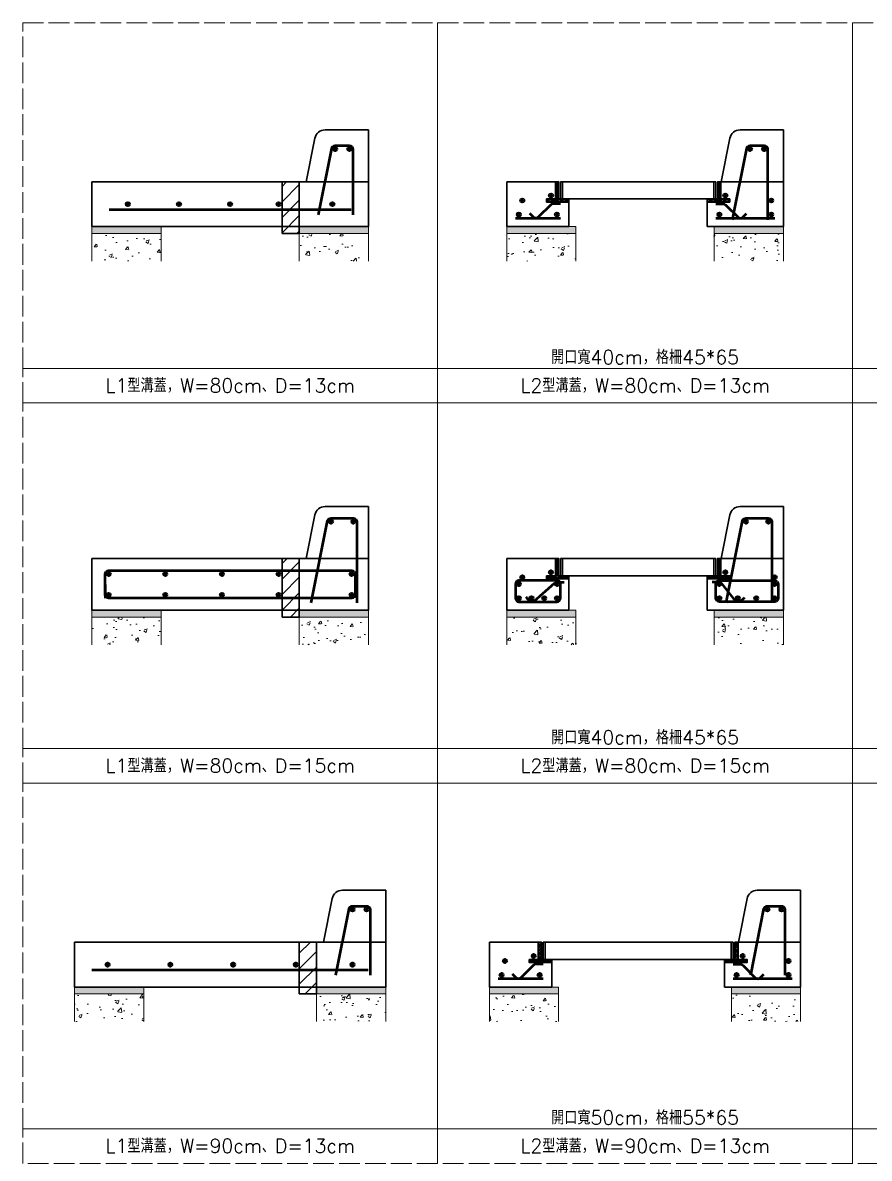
# Model space of a CAD drawing. Extents: x -2931 to 4779, y -2120 to 304.
# Drawn here: x 1044 to 1534, y -1458 to -800 of the extents above; entities that cross this region are included whole.
import ezdxf

# ---------------------------------------------------------------- set-up
doc = ezdxf.new("R2010")
doc.units = 0
doc.header["$MEASUREMENT"] = 0
doc.linetypes.add('ACAD_ISO02W100', pattern=[15, 12, -3])
doc.layers.add('一、4.基本-隱藏', color=9, linetype='ACAD_ISO02W100', lineweight=20, plot=False)
doc.layers.add('三、3.文字-註解文字', color=2, linetype='Continuous')
for name, color, linetype, lineweight in [('二、1.繪圖-既有設施', 8, 'Continuous', 20), ('二、2.繪圖-施作項目', 181, 'Continuous', 30), ('二、5.繪圖-鋼筋', 60, 'Continuous', 50), ('二、6.繪圖-其他施作項目', 35, 'Continuous', 30)]:
    doc.layers.add(name, color=color, linetype=linetype, lineweight=lineweight)
doc.styles.add('Content', font='romans.shx', dxfattribs={"height": 4, "bigfont": 'genie.shx'})
doc.linetypes.add('ZIGZAG', pattern='A,0.00254,-5.08,[131,ltypeshp.shx,S=5.08,R=0,X=-5.08,Y=0],-10.16,[131,ltypeshp.shx,S=5.08,R=180,X=5.08,Y=0],-5.08', length=20.32254)
pattern_1 = [(0, (-454045.0519, -667553.1937), (1.27, 1.27), [0.635, -1.905]), (90, (-454044.7344, -667553.5112), (-1.27, 1.27), [0.635, -1.905])]
pattern_2 = [(0, (-454045.0519, -667553.1937), (1.27, 1.27), [0.635, -1.905]), (90, (-454044.7344, -667553.5112), (-1.27, 1.27), [0.635, -1.905])]
pattern_3 = [(50, (-454045.052, -667553.194), (18.2184669, -1.59390855), [1.905, -20.955]), (355, (-454045.052, -667553.194), (-3.52434214, 19.10568452), [1.524, -16.7640584]), (100.4514447, (-454043.534, -667553.326), (14.6941247, 17.5117752), [1.6190009, -17.80902446]), (46.1842, (-454045.052, -667548.114), (27.1079041, -4.2042328), [2.8575, -31.4325]), (96.6355576, (-454042.793, -667548.464), (23.7404134, 24.7426125), [2.4285023, -26.7135608]), (351.184151, (-454045.052, -667548.114), (23.7404134, 24.7426125), [2.2859967, -25.1459732]), (21, (-454042.512, -667549.384), (15.16143913, -10.22651982), [1.905, -20.955]), (326, (-454042.512, -667549.384), (6.18020283, 18.4187966), [1.524, -16.764]), (71.451445, (-454041.248, -667550.236), (21.34164193, 8.1922769), [1.6190009, -17.80899376]), (37.5, (-454045.052, -667553.1937), (0.308860325, 8.455503887), [0, -16.5608, 0, -17.018, 0, -16.8275]), (7.5, (-454045.052, -667553.194), (6.68196625, 10.01805748), [0, -9.7028, 0, -16.1798, 0, -6.4135]), (327.5, (-454050.716, -667553.194), (13.559059517, -0.5728744), [0, -6.35, 0, -19.812, 0, -26.289]), (317.5, (-454053.256, -667553.194), (14.81291814, 2.5426491), [0, -8.255, 0, -13.1572, 0, -18.669])]

msp = doc.modelspace()

# ---------------------------------------------------------------- hatches: boundary and pattern name
at = {"layer": '二、1.繪圖-既有設施'}
h = msp.add_hatch(dxfattribs=at)
h.set_pattern_fill('CROSS', color=256, scale=0.2)
h.set_pattern_definition(pattern_1)
h.paths.add_polyline_path([(1123.868, -918.464), (1083.868, -918.464), (1083.868, -922.464), (1123.868, -922.464)])
h.paths.add_polyline_path([(1243.868, -918.464), (1203.868, -918.464), (1203.868, -922.464), (1243.868, -922.464)])
h = msp.add_hatch(dxfattribs=at)
h.set_pattern_fill('CROSS', color=256, scale=0.2)
h.set_pattern_definition([(0, (-454045.0519, -667553.1937), (1.27, 1.27), [0.635, -1.905]), (90, (-454044.7344, -667553.5112), (-1.27, 1.27), [0.635, -1.905])])
h.paths.add_polyline_path([(1363.868, -918.464), (1359.868, -918.464), (1323.868, -918.464), (1323.868, -922.464), (1363.868, -922.464)])
h.paths.add_polyline_path([(1483.868, -918.464), (1443.868, -918.464), (1443.868, -922.464), (1483.868, -922.464)])
h = msp.add_hatch(dxfattribs=at)
h.set_pattern_fill('AR-CONC', color=256, scale=0.1)
h.set_pattern_definition([(50, (-454045.052, -667553.194), (18.2184669, -1.59390855), [1.905, -20.955]), (355, (-454045.052, -667553.194), (-3.52434214, 19.10568452), [1.524, -16.7640584]), (100.4514447, (-454043.534, -667553.326), (14.6941247, 17.5117752), [1.6190009, -17.80902446]), (46.1842, (-454045.052, -667548.114), (27.1079041, -4.2042328), [2.8575, -31.4325]), (96.6355576, (-454042.793, -667548.464), (23.7404134, 24.7426125), [2.4285023, -26.7135608]), (351.184151, (-454045.052, -667548.114), (23.7404134, 24.7426125), [2.2859967, -25.1459732]), (21, (-454042.512, -667549.384), (15.16143913, -10.22651982), [1.905, -20.955]), (326, (-454042.512, -667549.384), (6.18020283, 18.4187966), [1.524, -16.764]), (71.451445, (-454041.248, -667550.236), (21.34164193, 8.1922769), [1.6190009, -17.80899376]), (37.5, (-454045.052, -667553.1937), (0.308860325, 8.455503887), [0, -16.5608, 0, -17.018, 0, -16.8275]), (7.5, (-454045.052, -667553.194), (6.68196625, 10.01805748), [0, -9.7028, 0, -16.1798, 0, -6.4135]), (327.5, (-454050.716, -667553.194), (13.559059517, -0.5728744), [0, -6.35, 0, -19.812, 0, -26.289]), (317.5, (-454053.256, -667553.194), (14.81291814, 2.5426491), [0, -8.255, 0, -13.1572, 0, -18.669])])
h.paths.add_polyline_path([(1203.868, -938.464), (1243.868, -938.464), (1243.868, -922.464), (1203.868, -922.464)])
h.paths.add_polyline_path([(1083.868, -938.464), (1123.868, -938.464), (1123.868, -922.464), (1083.868, -922.464)])
h = msp.add_hatch(dxfattribs=at)
h.set_pattern_fill('AR-CONC', color=256, scale=0.1)
h.set_pattern_definition([(50, (-454045.052, -667553.194), (18.2184669, -1.59390855), [1.905, -20.955]), (355, (-454045.052, -667553.194), (-3.52434214, 19.10568452), [1.524, -16.7640584]), (100.4514447, (-454043.534, -667553.326), (14.6941247, 17.5117752), [1.6190009, -17.80902446]), (46.1842, (-454045.052, -667548.114), (27.1079041, -4.2042328), [2.8575, -31.4325]), (96.6355576, (-454042.793, -667548.464), (23.7404134, 24.7426125), [2.4285023, -26.7135608]), (351.184151, (-454045.052, -667548.114), (23.7404134, 24.7426125), [2.2859967, -25.1459732]), (21, (-454042.512, -667549.384), (15.16143913, -10.22651982), [1.905, -20.955]), (326, (-454042.512, -667549.384), (6.18020283, 18.4187966), [1.524, -16.764]), (71.451445, (-454041.248, -667550.236), (21.34164193, 8.1922769), [1.6190009, -17.80899376]), (37.5, (-454045.052, -667553.1937), (0.308860325, 8.455503887), [0, -16.5608, 0, -17.018, 0, -16.8275]), (7.5, (-454045.052, -667553.194), (6.68196625, 10.01805748), [0, -9.7028, 0, -16.1798, 0, -6.4135]), (327.5, (-454050.716, -667553.194), (13.559059517, -0.5728744), [0, -6.35, 0, -19.812, 0, -26.289]), (317.5, (-454053.256, -667553.194), (14.81291814, 2.5426491), [0, -8.255, 0, -13.1572, 0, -18.669])])
h.paths.add_polyline_path([(1323.868, -938.464), (1363.868, -938.464), (1363.868, -922.464), (1323.868, -922.464)])
h.paths.add_polyline_path([(1443.868, -938.464), (1483.868, -938.464), (1483.868, -922.464), (1443.868, -922.464)])
h = msp.add_hatch(dxfattribs=at)
h.set_pattern_fill('CROSS', color=256, scale=0.2)
h.set_pattern_definition(pattern_2)
h.paths.add_polyline_path([(1123.868, -1140.464), (1083.868, -1140.464), (1083.868, -1144.464), (1123.868, -1144.464)])
h.paths.add_polyline_path([(1243.868, -1140.464), (1203.868, -1140.464), (1203.868, -1144.464), (1243.868, -1144.464)])
h = msp.add_hatch(dxfattribs=at)
h.set_pattern_fill('CROSS', color=256, scale=0.2)
h.set_pattern_definition(pattern_1)
h.paths.add_polyline_path([(1363.868, -1140.464), (1359.868, -1140.464), (1323.868, -1140.464), (1323.868, -1144.464), (1363.868, -1144.464)])
h.paths.add_polyline_path([(1483.868, -1140.464), (1443.868, -1140.464), (1443.868, -1144.464), (1483.868, -1144.464)])
h = msp.add_hatch(dxfattribs=at)
h.set_pattern_fill('AR-CONC', color=256, scale=0.1)
h.set_pattern_definition(pattern_3)
h.paths.add_polyline_path([(1203.868, -1160.464), (1243.868, -1160.464), (1243.868, -1144.464), (1203.868, -1144.464)])
h.paths.add_polyline_path([(1083.868, -1160.464), (1123.868, -1160.464), (1123.868, -1144.464), (1083.868, -1144.464)])
h = msp.add_hatch(dxfattribs=at)
h.set_pattern_fill('AR-CONC', color=256, scale=0.1)
h.set_pattern_definition([(50, (-454045.052, -667553.194), (18.2184669, -1.59390855), [1.905, -20.955]), (355, (-454045.052, -667553.194), (-3.52434214, 19.10568452), [1.524, -16.7640584]), (100.4514447, (-454043.534, -667553.326), (14.6941247, 17.5117752), [1.6190009, -17.80902446]), (46.1842, (-454045.052, -667548.114), (27.1079041, -4.2042328), [2.8575, -31.4325]), (96.6355576, (-454042.793, -667548.464), (23.7404134, 24.7426125), [2.4285023, -26.7135608]), (351.184151, (-454045.052, -667548.114), (23.7404134, 24.7426125), [2.2859967, -25.1459732]), (21, (-454042.512, -667549.384), (15.16143913, -10.22651982), [1.905, -20.955]), (326, (-454042.512, -667549.384), (6.18020283, 18.4187966), [1.524, -16.764]), (71.451445, (-454041.248, -667550.236), (21.34164193, 8.1922769), [1.6190009, -17.80899376]), (37.5, (-454045.052, -667553.1937), (0.308860325, 8.455503887), [0, -16.5608, 0, -17.018, 0, -16.8275]), (7.5, (-454045.052, -667553.194), (6.68196625, 10.01805748), [0, -9.7028, 0, -16.1798, 0, -6.4135]), (327.5, (-454050.716, -667553.194), (13.559059517, -0.5728744), [0, -6.35, 0, -19.812, 0, -26.289]), (317.5, (-454053.256, -667553.194), (14.81291814, 2.5426491), [0, -8.255, 0, -13.1572, 0, -18.669])])
h.paths.add_polyline_path([(1323.868, -1160.464), (1363.868, -1160.464), (1363.868, -1144.464), (1323.868, -1144.464)])
h.paths.add_polyline_path([(1443.868, -1160.464), (1483.868, -1160.464), (1483.868, -1144.464), (1443.868, -1144.464)])
h = msp.add_hatch(dxfattribs=at)
h.set_pattern_fill('CROSS', color=256, scale=0.2)
h.set_pattern_definition([(0, (-454045.0519, -667553.1937), (1.27, 1.27), [0.635, -1.905]), (90, (-454044.7344, -667553.5112), (-1.27, 1.27), [0.635, -1.905])])
h.paths.add_polyline_path([(1113.868, -1358.464), (1073.868, -1358.464), (1073.868, -1362.464), (1113.868, -1362.464)])
h.paths.add_polyline_path([(1253.868, -1358.464), (1213.868, -1358.464), (1213.868, -1362.464), (1253.868, -1362.464)])
h = msp.add_hatch(dxfattribs=at)
h.set_pattern_fill('CROSS', color=256, scale=0.2)
h.set_pattern_definition(pattern_2)
h.paths.add_polyline_path([(1353.868, -1358.464), (1349.868, -1358.464), (1313.868, -1358.464), (1313.868, -1362.464), (1353.868, -1362.464)])
h.paths.add_polyline_path([(1493.868, -1358.464), (1453.868, -1358.464), (1453.868, -1362.464), (1493.868, -1362.464)])
h = msp.add_hatch(dxfattribs=at)
h.set_pattern_fill('AR-CONC', color=256, scale=0.1)
h.set_pattern_definition([(50, (-454045.052, -667553.194), (18.2184669, -1.59390855), [1.905, -20.955]), (355, (-454045.052, -667553.194), (-3.52434214, 19.10568452), [1.524, -16.7640584]), (100.4514447, (-454043.534, -667553.326), (14.6941247, 17.5117752), [1.6190009, -17.80902446]), (46.1842, (-454045.052, -667548.114), (27.1079041, -4.2042328), [2.8575, -31.4325]), (96.6355576, (-454042.793, -667548.464), (23.7404134, 24.7426125), [2.4285023, -26.7135608]), (351.184151, (-454045.052, -667548.114), (23.7404134, 24.7426125), [2.2859967, -25.1459732]), (21, (-454042.512, -667549.384), (15.16143913, -10.22651982), [1.905, -20.955]), (326, (-454042.512, -667549.384), (6.18020283, 18.4187966), [1.524, -16.764]), (71.451445, (-454041.248, -667550.236), (21.34164193, 8.1922769), [1.6190009, -17.80899376]), (37.5, (-454045.052, -667553.1937), (0.308860325, 8.455503887), [0, -16.5608, 0, -17.018, 0, -16.8275]), (7.5, (-454045.052, -667553.194), (6.68196625, 10.01805748), [0, -9.7028, 0, -16.1798, 0, -6.4135]), (327.5, (-454050.716, -667553.194), (13.559059517, -0.5728744), [0, -6.35, 0, -19.812, 0, -26.289]), (317.5, (-454053.256, -667553.194), (14.81291814, 2.5426491), [0, -8.255, 0, -13.1572, 0, -18.669])])
h.paths.add_polyline_path([(1213.868, -1378.464), (1253.868, -1378.464), (1253.868, -1362.464), (1213.868, -1362.464)])
h.paths.add_polyline_path([(1073.868, -1378.464), (1113.868, -1378.464), (1113.868, -1362.464), (1073.868, -1362.464)])
h = msp.add_hatch(dxfattribs=at)
h.set_pattern_fill('AR-CONC', color=256, scale=0.1)
h.set_pattern_definition(pattern_3)
h.paths.add_polyline_path([(1453.868, -1378.464), (1493.868, -1378.464), (1493.868, -1362.464), (1453.868, -1362.464)])
h.paths.add_polyline_path([(1313.868, -1378.464), (1353.868, -1378.464), (1353.868, -1362.464), (1313.868, -1362.464)])
at = {"layer": '二、5.繪圖-鋼筋'}
h = msp.add_hatch(color=256, dxfattribs=at)
h.dxf.hatch_style = 1
h.paths.add_polyline_path([(1225.608, -873.564, 1), (1223.608, -873.564, 1)])
h = msp.add_hatch(color=256, dxfattribs=at)
h.dxf.hatch_style = 1
h.paths.add_polyline_path([(1233.768, -873.564, 1), (1231.768, -873.564, 1)])
h = msp.add_hatch(color=256, dxfattribs=at)
h.dxf.hatch_style = 1
h.paths.add_polyline_path([(1465.608, -873.564, 1), (1463.608, -873.564, 1)])
h = msp.add_hatch(color=256, dxfattribs=at)
h.dxf.hatch_style = 1
h.paths.add_polyline_path([(1473.768, -873.564, 1), (1471.768, -873.564, 1)])
h = msp.add_hatch(color=256, dxfattribs=at)
h.dxf.hatch_style = 1
h.paths.add_polyline_path([(1350.468, -900.464, 1), (1348.468, -900.464, 1)])
h = msp.add_hatch(color=256, dxfattribs=at)
h.dxf.hatch_style = 1
h.paths.add_polyline_path([(1451.268, -900.464, 1), (1449.268, -900.464, 1)])
h = msp.add_hatch(color=256, dxfattribs=at)
h.dxf.hatch_style = 1
h.paths.add_polyline_path([(1105.668, -905.464, 1), (1103.668, -905.464, 1)])
h = msp.add_hatch(color=256, dxfattribs=at)
h.dxf.hatch_style = 1
h.paths.add_polyline_path([(1135.248, -905.464, 1), (1133.248, -905.464, 1)])
h = msp.add_hatch(color=256, dxfattribs=at)
h.dxf.hatch_style = 1
h.paths.add_polyline_path([(1164.818, -905.464, 1), (1162.818, -905.464, 1)])
h = msp.add_hatch(color=256, dxfattribs=at)
h.dxf.hatch_style = 1
h.paths.add_polyline_path([(1192.868, -905.464, 1), (1190.868, -905.464, 1)])
h = msp.add_hatch(color=256, dxfattribs=at)
h.dxf.hatch_style = 1
h.paths.add_polyline_path([(1223.968, -905.464, 1), (1221.968, -905.464, 1)])
h = msp.add_hatch(color=256, dxfattribs=at)
h.dxf.hatch_style = 1
h.paths.add_polyline_path([(1333.868, -903.364, 1), (1331.868, -903.364, 1)])
h = msp.add_hatch(color=256, dxfattribs=at)
h.dxf.hatch_style = 1
h.paths.add_polyline_path([(1477.868, -903.364, 1), (1475.868, -903.364, 1)])
h = msp.add_hatch(color=256, dxfattribs=at)
h.dxf.hatch_style = 1
h.paths.add_polyline_path([(1331.868, -911.464, 1), (1329.868, -911.464, 1)])
h = msp.add_hatch(color=256, dxfattribs=at)
h.dxf.hatch_style = 1
h.paths.add_polyline_path([(1353.868, -911.464, 1), (1351.868, -911.464, 1)])
h = msp.add_hatch(color=256, dxfattribs=at)
h.dxf.hatch_style = 1
h.paths.add_polyline_path([(1447.868, -911.464, 1), (1445.868, -911.464, 1)])
h = msp.add_hatch(color=256, dxfattribs=at)
h.dxf.hatch_style = 1
h.paths.add_polyline_path([(1477.868, -911.464, 1), (1475.868, -911.464, 1)])
h = msp.add_hatch(color=256, dxfattribs=at)
h.dxf.hatch_style = 1
h.paths.add_polyline_path([(1223.208, -1089.164, 1), (1221.208, -1089.164, 1)])
h = msp.add_hatch(color=256, dxfattribs=at)
h.dxf.hatch_style = 1
h.paths.add_polyline_path([(1236.168, -1089.164, 1), (1234.168, -1089.164, 1)])
h = msp.add_hatch(color=256, dxfattribs=at)
h.dxf.hatch_style = 1
h.paths.add_polyline_path([(1463.208, -1089.164, 1), (1461.208, -1089.164, 1)])
h = msp.add_hatch(color=256, dxfattribs=at)
h.dxf.hatch_style = 1
h.paths.add_polyline_path([(1476.168, -1089.164, 1), (1474.168, -1089.164, 1)])
h = msp.add_hatch(color=256, dxfattribs=at)
h.dxf.hatch_style = 1
h.paths.add_polyline_path([(1094.568, -1119.464, 1), (1092.568, -1119.464, 1)])
h = msp.add_hatch(color=256, dxfattribs=at)
h.dxf.hatch_style = 1
h.paths.add_polyline_path([(1127.328, -1119.464, 1), (1125.328, -1119.464, 1)])
h = msp.add_hatch(color=256, dxfattribs=at)
h.dxf.hatch_style = 1
h.paths.add_polyline_path([(1160.088, -1119.464, 1), (1158.088, -1119.464, 1)])
h = msp.add_hatch(color=256, dxfattribs=at)
h.dxf.hatch_style = 1
h.paths.add_polyline_path([(1192.868, -1119.464, 1), (1190.868, -1119.464, 1)])
h = msp.add_hatch(color=256, dxfattribs=at)
h.dxf.hatch_style = 1
h.paths.add_polyline_path([(1235.168, -1119.464, 1), (1233.168, -1119.464, 1)])
h = msp.add_hatch(color=256, dxfattribs=at)
h.dxf.hatch_style = 1
h.paths.add_polyline_path([(1333.868, -1121.364, 1), (1331.868, -1121.364, 1)])
h = msp.add_hatch(color=256, dxfattribs=at)
h.dxf.hatch_style = 1
h.paths.add_polyline_path([(1350.468, -1118.464, 1), (1348.468, -1118.464, 1)])
h = msp.add_hatch(color=256, dxfattribs=at)
h.dxf.hatch_style = 1
h.paths.add_polyline_path([(1451.268, -1118.464, 1), (1449.268, -1118.464, 1)])
h = msp.add_hatch(color=256, dxfattribs=at)
h.dxf.hatch_style = 1
h.paths.add_polyline_path([(1479.868, -1121.264, 1), (1477.868, -1121.264, 1)])
h = msp.add_hatch(color=256, dxfattribs=at)
h.dxf.hatch_style = 1
h.paths.add_polyline_path([(1331.868, -1125.264, 1), (1329.868, -1125.264, 1)])
h = msp.add_hatch(color=256, dxfattribs=at)
h.dxf.hatch_style = 1
h.paths.add_polyline_path([(1353.868, -1125.264, 1), (1351.868, -1125.264, 1)])
h = msp.add_hatch(color=256, dxfattribs=at)
h.dxf.hatch_style = 1
h.paths.add_polyline_path([(1447.868, -1125.264, 1), (1445.868, -1125.264, 1)])
h = msp.add_hatch(color=256, dxfattribs=at)
h.dxf.hatch_style = 1
h.paths.add_polyline_path([(1479.868, -1125.264, 1), (1477.868, -1125.264, 1)])
h = msp.add_hatch(color=256, dxfattribs=at)
h.dxf.hatch_style = 1
h.paths.add_polyline_path([(1094.568, -1131.464, 1), (1092.568, -1131.464, 1)])
h = msp.add_hatch(color=256, dxfattribs=at)
h.dxf.hatch_style = 1
h.paths.add_polyline_path([(1127.328, -1131.464, 1), (1125.328, -1131.464, 1)])
h = msp.add_hatch(color=256, dxfattribs=at)
h.dxf.hatch_style = 1
h.paths.add_polyline_path([(1160.088, -1131.464, 1), (1158.088, -1131.464, 1)])
h = msp.add_hatch(color=256, dxfattribs=at)
h.dxf.hatch_style = 1
h.paths.add_polyline_path([(1192.868, -1131.464, 1), (1190.868, -1131.464, 1)])
h = msp.add_hatch(color=256, dxfattribs=at)
h.dxf.hatch_style = 1
h.paths.add_polyline_path([(1235.168, -1131.464, 1), (1233.168, -1131.464, 1)])
h = msp.add_hatch(color=256, dxfattribs=at)
h.dxf.hatch_style = 1
h.paths.add_polyline_path([(1331.868, -1133.464, 1), (1329.868, -1133.464, 1)])
h = msp.add_hatch(color=256, dxfattribs=at)
h.dxf.hatch_style = 1
h.paths.add_polyline_path([(1339.208, -1133.464, 1), (1337.208, -1133.464, 1)])
h = msp.add_hatch(color=256, dxfattribs=at)
h.dxf.hatch_style = 1
h.paths.add_polyline_path([(1346.548, -1133.464, 1), (1344.548, -1133.464, 1)])
h = msp.add_hatch(color=256, dxfattribs=at)
h.dxf.hatch_style = 1
h.paths.add_polyline_path([(1353.868, -1133.464, 1), (1351.868, -1133.464, 1)])
h = msp.add_hatch(color=256, dxfattribs=at)
h.dxf.hatch_style = 1
h.paths.add_polyline_path([(1447.868, -1133.464, 1), (1445.868, -1133.464, 1)])
h = msp.add_hatch(color=256, dxfattribs=at)
h.dxf.hatch_style = 1
h.paths.add_polyline_path([(1458.528, -1133.464, 1), (1456.528, -1133.464, 1)])
h = msp.add_hatch(color=256, dxfattribs=at)
h.dxf.hatch_style = 1
h.paths.add_polyline_path([(1469.188, -1133.464, 1), (1467.188, -1133.464, 1)])
h = msp.add_hatch(color=256, dxfattribs=at)
h.dxf.hatch_style = 1
h.paths.add_polyline_path([(1479.868, -1133.464, 1), (1477.868, -1133.464, 1)])
h = msp.add_hatch(color=256, dxfattribs=at)
h.dxf.hatch_style = 1
h.paths.add_polyline_path([(1235.608, -1313.564, 1), (1233.608, -1313.564, 1)])
h = msp.add_hatch(color=256, dxfattribs=at)
h.dxf.hatch_style = 1
h.paths.add_polyline_path([(1243.768, -1313.564, 1), (1241.768, -1313.564, 1)])
h = msp.add_hatch(color=256, dxfattribs=at)
h.dxf.hatch_style = 1
h.paths.add_polyline_path([(1475.608, -1313.564, 1), (1473.608, -1313.564, 1)])
h = msp.add_hatch(color=256, dxfattribs=at)
h.dxf.hatch_style = 1
h.paths.add_polyline_path([(1483.768, -1313.564, 1), (1481.768, -1313.564, 1)])
h = msp.add_hatch(color=256, dxfattribs=at)
h.dxf.hatch_style = 1
h.paths.add_polyline_path([(1340.468, -1340.464, 1), (1338.468, -1340.464, 1)])
h = msp.add_hatch(color=256, dxfattribs=at)
h.dxf.hatch_style = 1
h.paths.add_polyline_path([(1461.268, -1340.464, 1), (1459.268, -1340.464, 1)])
h = msp.add_hatch(color=256, dxfattribs=at)
h.dxf.hatch_style = 1
h.paths.add_polyline_path([(1094.028, -1345.464, 1), (1092.028, -1345.464, 1)])
h = msp.add_hatch(color=256, dxfattribs=at)
h.dxf.hatch_style = 1
h.paths.add_polyline_path([(1130.308, -1345.464, 1), (1128.308, -1345.464, 1)])
h = msp.add_hatch(color=256, dxfattribs=at)
h.dxf.hatch_style = 1
h.paths.add_polyline_path([(1166.588, -1345.464, 1), (1164.588, -1345.464, 1)])
h = msp.add_hatch(color=256, dxfattribs=at)
h.dxf.hatch_style = 1
h.paths.add_polyline_path([(1202.868, -1345.464, 1), (1200.868, -1345.464, 1)])
h = msp.add_hatch(color=256, dxfattribs=at)
h.dxf.hatch_style = 1
h.paths.add_polyline_path([(1235.608, -1345.464, 1), (1233.608, -1345.464, 1)])
h = msp.add_hatch(color=256, dxfattribs=at)
h.dxf.hatch_style = 1
h.paths.add_polyline_path([(1323.868, -1343.364, 1), (1321.868, -1343.364, 1)])
h = msp.add_hatch(color=256, dxfattribs=at)
h.dxf.hatch_style = 1
h.paths.add_polyline_path([(1487.868, -1343.364, 1), (1485.868, -1343.364, 1)])
h = msp.add_hatch(color=256, dxfattribs=at)
h.dxf.hatch_style = 1
h.paths.add_polyline_path([(1321.868, -1351.464, 1), (1319.868, -1351.464, 1)])
h = msp.add_hatch(color=256, dxfattribs=at)
h.dxf.hatch_style = 1
h.paths.add_polyline_path([(1343.868, -1351.464, 1), (1341.868, -1351.464, 1)])
h = msp.add_hatch(color=256, dxfattribs=at)
h.dxf.hatch_style = 1
h.paths.add_polyline_path([(1457.868, -1351.464, 1), (1455.868, -1351.464, 1)])
h = msp.add_hatch(color=256, dxfattribs=at)
h.dxf.hatch_style = 1
h.paths.add_polyline_path([(1487.868, -1351.464, 1), (1485.868, -1351.464, 1)])
at = {"layer": '二、6.繪圖-其他施作項目'}
h = msp.add_hatch(dxfattribs=at)
h.set_pattern_fill('ANSI31', color=256, scale=2)
h.set_pattern_definition([(45, (-454314.6444, -666451.846), (-4.49012806, 4.49012806), [])])
h.paths.add_polyline_path([(1203.868, -892.464), (1193.868, -892.464), (1193.868, -922.464), (1203.868, -922.464)])
h = msp.add_hatch(dxfattribs=at)
h.set_pattern_fill('ANSI31', color=256, scale=0.2)
h.set_pattern_definition([(45, (4782.8861, -3501.03623), (-0.44901281, 0.44901281), [])])
h.paths.add_polyline_path([(1352.068, -902.464), (1346.868, -902.464), (1346.868, -904.264), (1359.868, -904.264), (1359.868, -902.464), (1353.868, -902.464), (1353.868, -892.464), (1352.068, -892.464)])
h.paths.add_polyline_path([(1447.668, -892.464), (1445.868, -892.464), (1445.868, -902.464), (1439.868, -902.464), (1439.868, -904.264), (1452.868, -904.264), (1452.868, -902.464), (1447.668, -902.464)])
h = msp.add_hatch(dxfattribs=at)
h.set_pattern_fill('ANSI31', color=256, scale=2)
h.set_pattern_definition([(45, (-453976.894, -666493.965), (-4.49012806, 4.49012806), [])])
h.paths.add_polyline_path([(1193.868, -1144.464), (1203.868, -1144.464), (1203.868, -1110.464), (1193.868, -1110.464)])
h = msp.add_hatch(dxfattribs=at)
h.set_pattern_fill('ANSI31', color=256, scale=0.2)
h.set_pattern_definition([(45, (4782.8861, -3719.03623), (-0.44901281, 0.44901281), [])])
h.paths.add_polyline_path([(1352.068, -1120.464), (1346.868, -1120.464), (1346.868, -1122.264), (1359.868, -1122.264), (1359.868, -1120.464), (1353.868, -1120.464), (1353.868, -1110.464), (1352.068, -1110.464)])
h.paths.add_polyline_path([(1447.668, -1110.464), (1445.868, -1110.464), (1445.868, -1120.464), (1439.868, -1120.464), (1439.868, -1122.264), (1452.868, -1122.264), (1452.868, -1120.464), (1447.668, -1120.464)])
h = msp.add_hatch(dxfattribs=at)
h.set_pattern_fill('ANSI31', color=256, scale=2)
h.set_pattern_definition([(45, (-453968.4866, -666541.495), (-4.49012806, 4.49012806), [])])
h.paths.add_polyline_path([(1203.868, -1362.464), (1213.868, -1362.464), (1213.868, -1332.464), (1203.868, -1332.464)])
h = msp.add_hatch(dxfattribs=at)
h.set_pattern_fill('ANSI31', color=256, scale=0.2)
h.set_pattern_definition([(45, (3799.5368, -3373.519), (-0.4490128, 0.4490128), [])])
h.paths.add_polyline_path([(1343.868, -1332.464), (1342.068, -1332.464), (1342.068, -1342.464), (1336.868, -1342.464), (1336.868, -1344.264), (1349.868, -1344.264), (1349.868, -1342.464), (1343.868, -1342.464)])
h.paths.add_polyline_path([(1455.868, -1342.464), (1449.868, -1342.464), (1449.868, -1344.264), (1462.868, -1344.264), (1462.868, -1342.464), (1457.668, -1342.464), (1457.668, -1332.464), (1455.868, -1332.464)])

# ---------------------------------------------------------------- linework, layer by layer
at = {"layer": '一、4.基本-隱藏'}
for points in [[(1043.868, -800.464), (1283.868, -800.464), (1283.868, -1000.464), (1043.868, -1000.464)], [(1283.868, -800.464), (1523.868, -800.464), (1523.868, -1000.464), (1283.868, -1000.464)], [(1523.868, -800.464), (1763.868, -800.464), (1763.868, -1000.464), (1523.868, -1000.464)], [(1043.868, -1000.464), (1283.868, -1000.464), (1283.868, -1020.464), (1043.868, -1020.464)], [(1283.868, -1000.464), (1523.868, -1000.464), (1523.868, -1020.464), (1283.868, -1020.464)], [(1523.868, -1000.464), (1763.868, -1000.464), (1763.868, -1020.464), (1523.868, -1020.464)], [(1043.868, -1020.464), (1283.868, -1020.464), (1283.868, -1220.464), (1043.868, -1220.464)], [(1283.868, -1020.464), (1523.868, -1020.464), (1523.868, -1220.464), (1283.868, -1220.464)], [(1523.868, -1020.464), (1763.868, -1020.464), (1763.868, -1220.464), (1523.868, -1220.464)], [(1043.868, -1220.464), (1283.868, -1220.464), (1283.868, -1240.464), (1043.868, -1240.464)], [(1283.868, -1220.464), (1523.868, -1220.464), (1523.868, -1240.464), (1283.868, -1240.464)], [(1523.868, -1220.464), (1763.868, -1220.464), (1763.868, -1240.464), (1523.868, -1240.464)], [(1043.868, -1240.464), (1283.868, -1240.464), (1283.868, -1440.464), (1043.868, -1440.464)], [(1283.868, -1240.464), (1523.868, -1240.464), (1523.868, -1440.464), (1283.868, -1440.464)], [(1523.868, -1240.464), (1763.868, -1240.464), (1763.868, -1440.464), (1523.868, -1440.464)], [(1043.868, -1440.464), (1283.868, -1440.464), (1283.868, -1460.464), (1043.868, -1460.464)], [(1283.868, -1440.464), (1523.868, -1440.464), (1523.868, -1460.464), (1283.868, -1460.464)], [(1523.868, -1440.464), (1763.868, -1440.464), (1763.868, -1460.464), (1523.868, -1460.464)]]:
    msp.add_lwpolyline(points, close=True, dxfattribs=at)
for points in [[(1346.868, -902.464), (1352.068, -902.464)], [(1439.868, -904.264), (1452.868, -904.264)], [(1447.668, -902.464), (1452.868, -902.464)]]:
    msp.add_lwpolyline(points, dxfattribs=at)
at = {"layer": '二、1.繪圖-既有設施'}
for points in [[(1083.868, -918.464), (1083.868, -938.464)], [(1123.868, -918.464), (1123.868, -938.464)], [(1203.868, -918.464), (1203.868, -938.464)], [(1243.868, -918.464), (1243.868, -938.464)], [(1323.868, -918.464), (1323.868, -938.464)], [(1359.868, -918.464), (1363.868, -918.464)], [(1363.868, -918.464), (1363.868, -938.464)], [(1443.868, -918.464), (1443.868, -938.464)], [(1483.868, -918.464), (1483.868, -938.464)], [(1083.868, -922.464), (1123.868, -922.464)], [(1203.868, -922.464), (1243.868, -922.464)], [(1323.868, -922.464), (1363.868, -922.464)], [(1443.868, -922.464), (1483.868, -922.464)], [(1083.868, -1140.464), (1083.868, -1160.464)], [(1123.868, -1140.464), (1123.868, -1160.464)], [(1203.868, -1140.464), (1203.868, -1160.464)], [(1243.868, -1140.464), (1243.868, -1160.464)], [(1323.868, -1140.464), (1323.868, -1160.464)], [(1359.868, -1140.464), (1363.868, -1140.464)], [(1363.868, -1140.464), (1363.868, -1160.464)], [(1443.868, -1140.464), (1443.868, -1160.464)], [(1483.868, -1140.464), (1483.868, -1160.464)], [(1083.868, -1144.464), (1123.868, -1144.464)], [(1203.868, -1144.464), (1243.868, -1144.464)], [(1323.868, -1144.464), (1363.868, -1144.464)], [(1443.868, -1144.464), (1483.868, -1144.464)], [(1073.868, -1358.464), (1073.868, -1378.464)], [(1113.868, -1358.464), (1113.868, -1378.464)], [(1213.868, -1358.464), (1213.868, -1378.464)], [(1253.868, -1358.464), (1253.868, -1378.464)], [(1313.868, -1358.464), (1313.868, -1378.464)], [(1349.868, -1358.464), (1353.868, -1358.464)], [(1353.868, -1358.464), (1353.868, -1378.464)], [(1453.868, -1358.464), (1453.868, -1378.464)], [(1493.868, -1358.464), (1493.868, -1378.464)], [(1073.868, -1362.464), (1113.868, -1362.464)], [(1213.868, -1362.464), (1253.868, -1362.464)], [(1313.868, -1362.464), (1353.868, -1362.464)], [(1453.868, -1362.464), (1493.868, -1362.464)]]:
    msp.add_lwpolyline(points, dxfattribs=at)
at = {"layer": '二、2.繪圖-施作項目'}
for points in [[(1243.868, -862.464), (1218.787, -862.464, 0.3575108), (1212.904, -867.288), (1207.868, -892.464)], [(1483.868, -862.464), (1458.787, -862.464, 0.3575108), (1452.904, -867.288), (1447.868, -892.464)], [(1243.868, -1080.464), (1218.787, -1080.464, 0.3575108), (1212.904, -1085.288), (1207.868, -1110.464)], [(1483.868, -1080.464), (1458.787, -1080.464, 0.3575108), (1452.904, -1085.288), (1447.868, -1110.464)], [(1253.868, -1302.464), (1228.787, -1302.464, 0.3575108), (1222.904, -1307.288), (1217.868, -1332.464)], [(1493.868, -1302.464), (1468.787, -1302.464, 0.3575108), (1462.904, -1307.288), (1457.868, -1332.464)]]:
    msp.add_lwpolyline(points, format="xyb", dxfattribs=at)
for points in [[(1243.868, -892.464), (1243.868, -862.464)], [(1483.868, -892.464), (1483.868, -862.464)], [(1083.868, -892.464), (1207.868, -892.464)], [(1083.868, -892.464), (1083.868, -918.464)], [(1243.868, -918.464), (1243.868, -892.464)], [(1323.868, -892.464), (1352.068, -892.464)], [(1323.868, -892.464), (1323.868, -918.464)], [(1447.868, -892.464), (1447.668, -892.464)], [(1483.868, -892.464), (1483.868, -918.464)], [(1359.868, -902.464), (1359.868, -918.464)], [(1439.868, -902.464), (1439.868, -918.464)], [(1083.868, -918.464), (1243.868, -918.464)], [(1323.868, -918.464), (1359.868, -918.464)], [(1439.868, -918.464), (1483.868, -918.464)], [(1243.868, -1110.464), (1243.868, -1080.464)], [(1483.868, -1110.464), (1483.868, -1080.464)], [(1083.868, -1110.464), (1207.868, -1110.464)], [(1083.868, -1110.464), (1083.868, -1140.464)], [(1243.868, -1140.464), (1243.868, -1110.464)], [(1323.868, -1110.464), (1352.068, -1110.464)], [(1323.868, -1110.464), (1323.868, -1140.464)], [(1447.868, -1110.464), (1447.668, -1110.464)], [(1483.868, -1140.464), (1483.868, -1110.464)], [(1359.868, -1120.464), (1359.868, -1140.464)], [(1439.868, -1140.464), (1439.868, -1120.464)], [(1083.868, -1140.464), (1243.868, -1140.464)], [(1323.868, -1140.464), (1359.868, -1140.464)], [(1439.868, -1140.464), (1483.868, -1140.464)], [(1253.868, -1332.464), (1253.868, -1302.464)], [(1493.868, -1332.464), (1493.868, -1302.464)], [(1073.868, -1332.464), (1217.868, -1332.464)], [(1073.868, -1332.464), (1073.868, -1358.464)], [(1253.868, -1358.464), (1253.868, -1332.464)], [(1313.868, -1332.464), (1342.068, -1332.464)], [(1313.868, -1358.464), (1313.868, -1332.464)], [(1457.668, -1332.464), (1457.868, -1332.464)], [(1493.868, -1358.464), (1493.868, -1332.464)], [(1349.868, -1358.464), (1349.868, -1342.464)], [(1449.868, -1358.464), (1449.868, -1342.464)], [(1073.868, -1358.464), (1253.868, -1358.464)], [(1313.868, -1358.464), (1349.868, -1358.464)], [(1449.868, -1358.464), (1493.868, -1358.464)]]:
    msp.add_lwpolyline(points, dxfattribs=at)
at = {"layer": '二、2.繪圖-施作項目', "linetype": 'ZIGZAG', "ltscale": 0.005}
for points in [[(1207.868, -892.464), (1243.868, -892.464)], [(1447.868, -892.464), (1483.868, -892.464)], [(1207.868, -1110.464), (1243.868, -1110.464)], [(1447.868, -1110.464), (1483.868, -1110.464)], [(1217.868, -1332.464), (1253.868, -1332.464)], [(1457.868, -1332.464), (1493.868, -1332.464)]]:
    msp.add_lwpolyline(points, dxfattribs=at)
at = {"layer": '二、5.繪圖-鋼筋'}
for points in [[(1214.967, -911.572), (1222.647, -873.172, -0.3575108), (1224.608, -871.564), (1232.768, -871.564, -0.4142136), (1234.768, -873.564), (1234.768, -911.564)], [(1454.388, -914.464), (1462.647, -873.172, -0.3575108), (1464.608, -871.564), (1472.768, -871.564, -0.4142136), (1474.768, -873.564), (1474.768, -914.464)], [(1354.868, -905.264), (1350.697, -905.264, 0.1989124), (1349.283, -905.85), (1342.083, -913.05, -0.4142136), (1339.254, -913.05), (1337.133, -910.929)], [(1444.868, -905.264), (1449.04, -905.264, -0.1989124), (1450.454, -905.85), (1457.654, -913.05, 0.4142136), (1460.483, -913.05), (1462.604, -910.929)], [(1210.763, -1136.193), (1220.247, -1088.772, -0.3575108), (1222.208, -1087.164), (1235.168, -1087.164, -0.4142136), (1237.168, -1089.164), (1237.168, -1136.164)], [(1450.763, -1136.193), (1460.247, -1088.772, -0.3575108), (1462.208, -1087.164), (1475.168, -1087.164, -0.4142136), (1477.168, -1089.164), (1477.168, -1136.164)], [(1334.905, -1132.711), (1336.887, -1134.963, 0.4142136), (1339.71, -1135.143), (1351.502, -1124.763, -0.1824306), (1352.823, -1124.264), (1357.068, -1124.264)], [(1461.417, -1133.322), (1459.084, -1135.207, -0.4142136), (1456.271, -1134.909), (1448.269, -1125.007, 0.226529), (1446.713, -1124.264), (1442.668, -1124.264)], [(1224.967, -1351.572), (1232.647, -1313.172, -0.3575108), (1234.608, -1311.564), (1242.768, -1311.564, -0.4142136), (1244.768, -1313.564), (1244.768, -1351.564)], [(1464.967, -1351.572), (1472.647, -1313.172, -0.3575108), (1474.608, -1311.564), (1482.768, -1311.564, -0.4142136), (1484.768, -1313.564), (1484.768, -1351.564)], [(1344.868, -1345.264), (1340.697, -1345.264, 0.1989124), (1339.283, -1345.85), (1332.083, -1353.05, -0.4142136), (1329.254, -1353.05), (1327.133, -1350.929)], [(1454.868, -1345.264), (1459.04, -1345.264, -0.1989124), (1460.454, -1345.85), (1467.654, -1353.05, 0.4142136), (1470.483, -1353.05), (1472.604, -1350.929)]]:
    msp.add_lwpolyline(points, format="xyb", dxfattribs=at)
for points in [[(1093.868, -908.464), (1233.768, -908.464)], [(1328.868, -913.464), (1354.868, -913.464)], [(1444.868, -913.464), (1478.868, -913.464)], [(1091.568, -1125.464), (1091.568, -1133.464)], [(1083.868, -1348.464), (1243.768, -1348.464)], [(1318.868, -1353.464), (1344.868, -1353.464)], [(1454.868, -1353.464), (1488.868, -1353.464)]]:
    msp.add_lwpolyline(points, dxfattribs=at)
for points in [[(1234.168, -1133.464), (1093.568, -1133.464, -0.4142136), (1091.568, -1131.464), (1091.568, -1119.464, -0.4142136), (1093.568, -1117.464), (1234.168, -1117.464, -0.4142136), (1236.168, -1119.464), (1236.168, -1131.464, -0.4142136)], [(1354.868, -1133.464), (1354.868, -1125.264, 0.4142136), (1352.868, -1123.264), (1330.868, -1123.264, 0.4142136), (1328.868, -1125.264), (1328.868, -1133.464, 0.4142136), (1330.868, -1135.464), (1352.868, -1135.464, 0.4142136)], [(1446.868, -1123.264), (1478.868, -1123.264, -0.4142136), (1480.868, -1125.264), (1480.868, -1133.464, -0.4142136), (1478.868, -1135.464), (1446.868, -1135.464, -0.4142136), (1444.868, -1133.464), (1444.868, -1125.264, -0.4142136)]]:
    msp.add_lwpolyline(points, format="xyb", close=True, dxfattribs=at)
for centre in [(1224.608, -873.564), (1232.768, -873.564), (1464.608, -873.564), (1472.768, -873.564), (1349.468, -900.464), (1450.268, -900.464), (1104.668, -905.464), (1134.248, -905.464), (1163.818, -905.464), (1191.868, -905.464), (1222.968, -905.464), (1332.868, -903.364), (1476.868, -903.364), (1330.868, -911.464), (1352.868, -911.464), (1446.868, -911.464), (1476.868, -911.464), (1222.208, -1089.164), (1235.168, -1089.164), (1462.208, -1089.164), (1475.168, -1089.164), (1093.568, -1119.464), (1126.328, -1119.464), (1159.088, -1119.464), (1191.868, -1119.464), (1234.168, -1119.464), (1332.868, -1121.364), (1349.468, -1118.464), (1450.268, -1118.464), (1478.868, -1121.264), (1330.868, -1125.264), (1352.868, -1125.264), (1446.868, -1125.264), (1478.868, -1125.264), (1093.568, -1131.464), (1126.328, -1131.464), (1159.088, -1131.464), (1191.868, -1131.464), (1234.168, -1131.464), (1330.868, -1133.464), (1338.208, -1133.464), (1345.548, -1133.464), (1352.868, -1133.464), (1446.868, -1133.464), (1457.528, -1133.464), (1468.188, -1133.464), (1478.868, -1133.464), (1234.608, -1313.564), (1242.768, -1313.564), (1474.608, -1313.564), (1482.768, -1313.564), (1339.468, -1340.464), (1460.268, -1340.464), (1093.028, -1345.464), (1129.308, -1345.464), (1165.588, -1345.464), (1201.868, -1345.464), (1234.608, -1345.464), (1322.868, -1343.364), (1486.868, -1343.364), (1320.868, -1351.464), (1342.868, -1351.464), (1456.868, -1351.464), (1486.868, -1351.464)]:
    msp.add_circle(centre, 1, dxfattribs=at)
at = {"layer": '二、6.繪圖-其他施作項目'}
for points in [[(1193.868, -922.464), (1193.868, -892.464)], [(1203.868, -922.464), (1203.868, -892.464)], [(1354.868, -892.464), (1354.868, -902.464)], [(1354.868, -892.464), (1444.868, -892.464)], [(1356.068, -892.464), (1356.068, -902.464)], [(1443.668, -892.464), (1443.668, -902.464)], [(1444.868, -892.464), (1444.868, -902.464)], [(1354.868, -902.464), (1444.868, -902.464)], [(1193.868, -922.464), (1203.868, -922.464)], [(1193.868, -1144.464), (1193.868, -1110.464)], [(1203.868, -1144.464), (1203.868, -1110.464)], [(1354.868, -1110.464), (1354.868, -1120.464)], [(1354.868, -1110.464), (1444.868, -1110.464)], [(1356.068, -1110.464), (1356.068, -1120.464)], [(1443.668, -1110.464), (1443.668, -1120.464)], [(1444.868, -1110.464), (1444.868, -1120.464)], [(1354.868, -1120.464), (1444.868, -1120.464)], [(1193.868, -1144.464), (1203.868, -1144.464)], [(1203.868, -1362.464), (1203.868, -1332.464)], [(1213.868, -1362.464), (1213.868, -1332.464)], [(1344.868, -1332.464), (1344.868, -1342.464)], [(1344.868, -1332.464), (1454.868, -1332.464)], [(1346.068, -1332.464), (1346.068, -1342.464)], [(1453.668, -1332.464), (1453.668, -1342.464)], [(1454.868, -1332.464), (1454.868, -1342.464)], [(1344.868, -1342.464), (1454.868, -1342.464)], [(1203.868, -1362.464), (1213.868, -1362.464)]]:
    msp.add_lwpolyline(points, dxfattribs=at)
for points in [[(1346.868, -902.464), (1352.068, -902.464), (1352.068, -892.464), (1353.868, -892.464), (1353.868, -902.464), (1359.868, -902.464), (1359.868, -904.264), (1346.868, -904.264)], [(1447.668, -892.464), (1445.868, -892.464), (1445.868, -902.464), (1439.868, -902.464), (1439.868, -904.264), (1452.868, -904.264), (1452.868, -902.464), (1447.668, -902.464)], [(1346.868, -1120.464), (1352.068, -1120.464), (1352.068, -1110.464), (1353.868, -1110.464), (1353.868, -1120.464), (1359.868, -1120.464), (1359.868, -1122.264), (1346.868, -1122.264)], [(1447.668, -1110.464), (1445.868, -1110.464), (1445.868, -1120.464), (1439.868, -1120.464), (1439.868, -1122.264), (1452.868, -1122.264), (1452.868, -1120.464), (1447.668, -1120.464)], [(1336.868, -1342.464), (1342.068, -1342.464), (1342.068, -1332.464), (1343.868, -1332.464), (1343.868, -1342.464), (1349.868, -1342.464), (1349.868, -1344.264), (1336.868, -1344.264)], [(1457.668, -1332.464), (1455.868, -1332.464), (1455.868, -1342.464), (1449.868, -1342.464), (1449.868, -1344.264), (1462.868, -1344.264), (1462.868, -1342.464), (1457.668, -1342.464)]]:
    msp.add_lwpolyline(points, close=True, dxfattribs=at)

# ---------------------------------------------------------------- texts
at = {"layer": '三、3.文字-註解文字', "char_height": 8, "attachment_point": 5, "style": 'Content'}
for s, width, insert in [('開口寬40cm，格柵45*65', 131.3065, (1403.868, -994.082)), ('L1型溝蓋，W=80cm、D=13cm', 174.30974, (1163.868, -1010.464)), ('L2型溝蓋，W=80cm、D=13cm', 169.09419, (1403.868, -1010.464)), ('開口寬40cm，格柵45*65', 131.3065, (1403.868, -1214.082)), ('L1型溝蓋，W=80cm、D=15cm', 169.09419, (1163.868, -1230.464)), ('L2型溝蓋，W=80cm、D=15cm', 169.09419, (1403.868, -1230.464)), ('開口寬50cm，格柵55*65', 131.3065, (1403.868, -1434.082)), ('L1型溝蓋，W=90cm、D=13cm', 169.09419, (1163.868, -1450.464)), ('L2型溝蓋，W=90cm、D=13cm', 169.09419, (1403.868, -1450.464))]:
    msp.add_mtext_dynamic_manual_height_columns(s, width=width, gutter_width=20, heights=[0], dxfattribs=dict(at, insert=insert))

doc.saveas('drawing.dxf')
